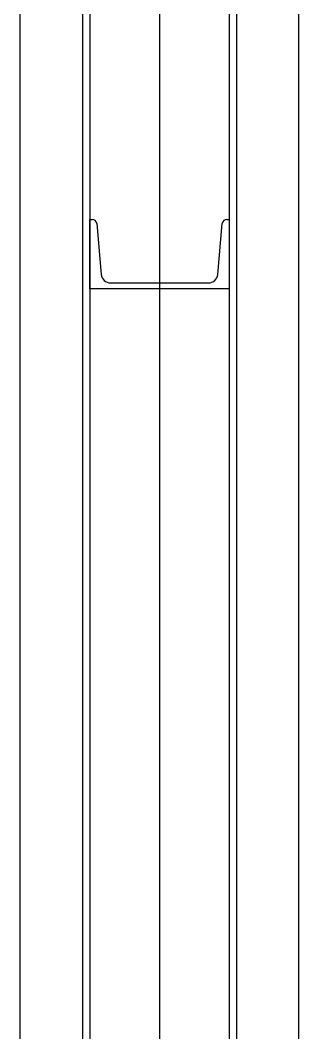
# Model space of a CAD drawing. Header units: millimetres. Extents: x -47382 to 204618, y -51045 to 127155.
# Drawn here: x 137350 to 137650, y 26491 to 27581 of the extents above; entities that cross this region are included whole.
import ezdxf

# ---------------------------------------------------------------- set-up
doc = ezdxf.new("R2010")
doc.units = ezdxf.units.MM
doc.header["$LTSCALE"] = 300
doc.header["$MEASUREMENT"] = 0
doc.layers.get('0').update_dxf_attribs({"linetype": 'CONTINUOUS'})
doc.layers.add('A-DETL-PEN8', color=8, linetype='CONTINUOUS')

# ---------------------------------------------------------------- blocks, each defined once
blk = doc.blocks.new('G$C69974227')
at = {"layer": 'A-DETL-PEN8'}
for p, q in [((2487.3, 3620.4, 51500), (2487.3, 380.4, 51500)), ((2495.3, 3620.4, 51500), (2495.3, 380.4, 51500)), ((2645.3, 3620.4, 51500), (2645.3, 380.4, 51500)), ((2653.3, 3620.4, 51500), (2653.3, 380.4, 51500)), ((2420.3, 405.4, 51500), (2420.3, 3595.4, 51500)), ((2720.3, 405.4, 51500), (2720.3, 3595.4, 51500)), ((2570.3, 3585.4, 51500), (2570.3, 415.4, 51500)), ((2570.3, 3530.4, 51500), (2570.3, 470.4, 51500)), ((2495.3, 2995.4, 51500), (2497.7, 2995.4, 51500)), ((2495.3, 2920.4, 51500), (2495.3, 2995.4, 51500)), ((2502.7, 2990.9, 51500), (2507.5, 2936.1, 51500)), ((2633.1, 2936.1, 51500), (2637.9, 2990.9, 51500)), ((2642.8, 2995.4, 51500), (2645.3, 2995.4, 51500)), ((2645.3, 2995.4, 51500), (2645.3, 2920.4, 51500)), ((2517.4, 2926.9, 51500), (2623.1, 2926.9, 51500)), ((2645.3, 2920.4, 51500), (2495.3, 2920.4, 51500))]:
    blk.add_line(p, q, dxfattribs=at)
for centre, radius, start, end in [((2497.7, 2990.4, 51500), 5, 5, 90), ((2642.8, 2990.4, 51500), 5, 90, 175), ((2517.4, 2936.9, 51500), 10, 185, 270), ((2623.1, 2936.9, 51500), 10, 270, 355)]:
    blk.add_arc(centre, radius, start, end, dxfattribs=at)

msp = doc.modelspace()

# ---------------------------------------------------------------- block references
msp.add_blockref('G$C69974227', (134930.2, 24371.4, -103000))

doc.saveas('drawing.dxf')
